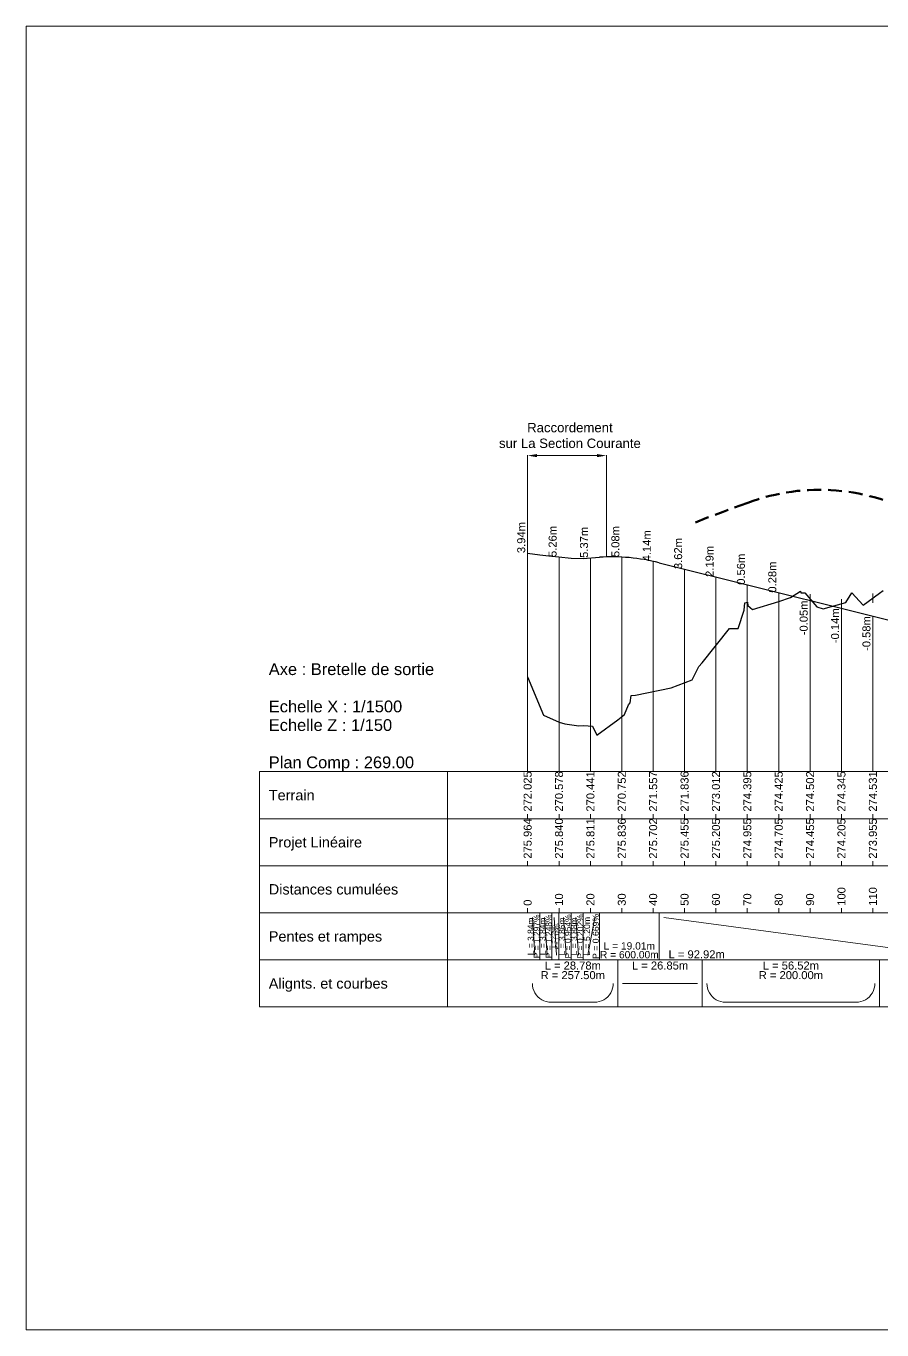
# Model space of a CAD drawing. Extents: x -67 to 3544, y -51 to 656.
# Drawn here: x 1528.6 to 1801.3, y -50.7 to 364.8 of the extents above; entities that cross this region are included whole.
import ezdxf
from ezdxf.enums import TextEntityAlignment as Align

# ---------------------------------------------------------------- set-up
doc = ezdxf.new("R2010")
doc.units = 0
doc.header["$PDSIZE"] = -0.00032
doc.linetypes.add('CACHE', pattern=[9.525, 6.35, -3.175])
doc.layers.get('0').update_dxf_attribs({"lineweight": 0})
for name, color, linetype, lineweight in [("Route - Bretelle d'entrée - PL - A14_Bretelle de sortie", 5, 'Continuous', 0), ('Route - Bretelle de sortie - PL - Cartouche', 7, 'Continuous', 0), ('Route - Bretelle de sortie - PL - Cotation', 7, 'Continuous', 0), ('Route - Bretelle de sortie - PL - Projet Linéaire', 7, 'Continuous', 0), ('Route - Bretelle de sortie - PL - Terrain', 3, 'Continuous', 0)]:
    doc.layers.add(name, color=color, linetype=linetype, lineweight=lineweight)
doc.styles.add('CoteHor', font='arial.ttf', dxfattribs={"height": 0.0022})
doc.styles.add('CoteHorA', font='arial.ttf', dxfattribs={"height": 0.0022})
doc.styles.add('CoteHorB', font='arial.ttf', dxfattribs={"height": 0.0022})
doc.styles.add('CoteHorC', font='arial.ttf', dxfattribs={"height": 0.0022})
doc.styles.add('CoteHorD', font='arial.ttf', dxfattribs={"height": 0.0022})
doc.styles.add('CoteTitre', font='arial.ttf', dxfattribs={"height": 0.0017})
doc.styles.add('CoteTitreA', font='arial.ttf', dxfattribs={"height": 0.0017})
doc.styles.add('CoteVert', font='arial.ttf', dxfattribs={"height": 0.0017})
doc.styles.add('CoteVertA', font='arial.ttf', dxfattribs={"height": 0.0017})
doc.styles.add('CoteVertB', font='arial.ttf', dxfattribs={"height": 0.0017})
doc.styles.add('ProfilCartouche', font='arial.ttf', dxfattribs={"height": 0.0025})
doc.styles.get("Standard").update_dxf_attribs({"font": 'arial.ttf', "height": 2.5})
doc.dimstyles.get("Standard").update_dxf_attribs({"dimtxt": 0.18, "dimasz": 0.18, "dimexe": 0.18, "dimexo": 0.0625, "dimgap": 0.09, "dimtad": 0, "dimtih": 1, "dimtoh": 1, "dimdec": 4, "dimzin": 0, "dimdsep": 46, "dimtxsty": 'Standard', "dimcen": 0.09, "dimadec": 0, "dimazin": 0, "dimtfac": 1, "dimtdec": 4, "dimtofl": 0, "dimtmove": 0, "dimatfit": 3, "dimfxl": 1, "dimtolj": 1, "dimtzin": 0, "dimarcsym": 0})

# ---------------------------------------------------------------- blocks, each defined once
blk = doc.blocks.new('*D7')
at = {"transparency": 16777216}
for p, q in [((1688.45, 196.91), (1688.45, 228.1)), ((1691.45, 227.92), (1710.53, 227.92)), ((1713.53, 195.68), (1713.53, 228.1))]:
    blk.add_line(p, q, dxfattribs=at)
for points in [[(1691.45, 228.42), (1691.45, 227.42), (1688.45, 227.92)], [(1710.53, 228.42), (1710.53, 227.42), (1713.53, 227.92)]]:
    blk.add_solid(points, dxfattribs=at)
at = {"layer": 'Defpoints', "color": 0, "transparency": 16777216}
for p in [(1713.53, 227.92), (1688.45, 196.85), (1713.53, 195.62)]:
    blk.add_point(p, dxfattribs=at)
at = {"transparency": 16777216, "insert": (1701.92, 234.33), "char_height": 3, "attachment_point": 5}
blk.add_mtext('\\A1;Raccordement \\Psur La Section Courante', dxfattribs=at)

msp = doc.modelspace()

# ---------------------------------------------------------------- linework, layer by layer
msp.add_lwpolyline([(1528.63489, 364.80074), (2128.64089, 364.80074), (2128.64089, -50.70342), (1528.63489, -50.70342)], close=True)
at = {"layer": "Route - Bretelle d'entrée - PL - A14_Bretelle de sortie", "color": 5, "linetype": 'CACHE', "lineweight": 53, "ltscale": 0.7, "flags": 128}
for points in [[(1813.61561, 208.07302), (1812.04359, 208.99132), (1810.47213, 209.85968), (1808.9012, 210.67817), (1807.33077, 211.44686), (1805.7608, 212.16582), (1804.19127, 212.83509), (1802.62214, 213.45473), (1801.05339, 214.02479), (1799.32423, 214.54531), (1797.52998, 215.01634), (1795.73782, 215.43792), (1793.94759, 215.81007), (1792.1593, 216.13282), (1790.37297, 216.4062), (1788.5886, 216.63024), (1786.8062, 216.80494), (1785.02578, 216.93034), (1783.24736, 217.00642), (1781.47094, 217.0332), (1779.69652, 217.01068), (1777.92412, 216.93887), (1776.15374, 216.81775), (1774.38539, 216.64731), (1772.61908, 216.42754), (1770.8548, 216.15843), (1769.09258, 215.83996), (1767.3324, 215.47209), (1765.57428, 215.05479), (1763.81822, 214.58804), (1762.06423, 214.0718), (1760.3123, 213.50603), (1758.58586, 212.89925)], [(1758.58586, 212.89929), (1756.13128, 211.99817), (1750.77559, 210.02617), (1745.44265, 208.05425), (1740.36949, 206.02314)]]:
    msp.add_lwpolyline(points, dxfattribs=at)
at = {"layer": 'Route - Bretelle de sortie - PL - Cotation', "color": 7, "linetype": 'Continuous'}
for p, q in [((1688.44873, 127.20613), (1688.44873, 196.84936)), ((1698.44873, 127.20613), (1698.44873, 195.6107)), ((1708.44873, 127.20613), (1708.44873, 195.32106)), ((1718.44873, 127.20613), (1718.44873, 195.57004)), ((1728.44873, 127.20613), (1728.44873, 194.22237)), ((1738.44873, 127.20613), (1738.44873, 191.75281)), ((1748.44873, 127.20613), (1748.44873, 189.25281)), ((1758.44873, 127.20613), (1758.44873, 186.75281)), ((1768.44873, 127.20613), (1768.44873, 184.25281)), ((1778.44873, 127.20613), (1778.44873, 183.72828)), ((1798.44873, 181.01718), (1798.44873, 184.01718)), ((1788.44873, 127.20613), (1788.44873, 182.1543)), ((1798.44873, 127.20613), (1798.44873, 176.75281)), ((1602.96748, 52.20613), (1602.96748, 127.20613)), ((2054.3083, 127.20613), (1602.96748, 127.20613)), ((1662.96748, 127.20613), (1662.96748, 52.20613)), ((2054.3083, 112.20613), (1602.96748, 112.20613)), ((2054.3083, 97.20613), (1602.96748, 97.20613)), ((1688.44873, 83.70613), (1688.44873, 82.20613)), ((1698.44873, 83.70613), (1698.44873, 82.20613)), ((1708.44873, 83.70613), (1708.44873, 82.20613)), ((1718.44873, 83.70613), (1718.44873, 82.20613)), ((1728.44873, 83.70613), (1728.44873, 82.20613)), ((1738.44873, 83.70613), (1738.44873, 82.20613)), ((1748.44873, 83.70613), (1748.44873, 82.20613)), ((1758.44873, 83.70613), (1758.44873, 82.20613)), ((1768.44873, 83.70613), (1768.44873, 82.20613)), ((1778.44873, 83.70613), (1778.44873, 82.20613)), ((1788.44873, 83.70613), (1788.44873, 82.20613)), ((1798.44873, 83.70613), (1798.44873, 82.20613)), ((2054.3083, 82.20613), (1602.96748, 82.20613)), ((1690.78892, 68.70613), (1689.94873, 80.70613)), ((1692.28892, 82.20613), (1692.28892, 67.20613)), ((1694.62538, 68.70613), (1693.78892, 80.70613)), ((1696.12538, 82.20613), (1696.12538, 67.20613)), ((1697.62538, 68.70613), (1696.91247, 80.70613)), ((1698.41247, 82.20613), (1698.41247, 67.20613)), ((1700.77235, 68.70613), (1699.91247, 80.70613)), ((1702.27235, 82.20613), (1702.27235, 67.20613)), ((1704.65341, 68.70613), (1703.77235, 80.70613)), ((1706.15341, 82.20613), (1706.15341, 67.20613)), ((1707.65341, 68.70613), (1709.8507, 80.70613)), ((1711.3507, 82.20613), (1711.3507, 67.20613)), ((1730.35902, 82.20613), (1730.35902, 67.20613)), ((1821.74977, 68.70613), (1731.85902, 80.70613)), ((2054.3083, 67.20613), (1602.96748, 67.20613)), ((1717.22403, 67.20613), (1717.22403, 52.20613)), ((1744.06967, 67.20613), (1744.06967, 52.20613)), ((1800.59016, 67.20613), (1800.59016, 52.20613)), ((1689.94873, 59.70613), (1690.00006, 58.92297)), ((1690.00006, 58.92297), (1690.15318, 58.15321)), ((1715.6727, 58.92297), (1715.51959, 58.15321)), ((1715.72403, 59.70613), (1715.6727, 58.92297)), ((1742.56967, 59.70613), (1718.72403, 59.70613)), ((1745.56967, 59.70613), (1745.62101, 58.92297)), ((1745.62101, 58.92297), (1745.77412, 58.15321)), ((1799.03883, 58.92297), (1798.88571, 58.15321)), ((1799.09016, 59.70613), (1799.03883, 58.92297)), ((1690.15318, 58.15321), (1690.40545, 57.41003)), ((1690.40545, 57.41003), (1690.75258, 56.70613)), ((1690.75258, 56.70613), (1691.18861, 56.05356)), ((1691.18861, 56.05356), (1691.70609, 55.46349)), ((1691.70609, 55.46349), (1692.29616, 54.94601)), ((1692.29616, 54.94601), (1692.94873, 54.50998)), ((1692.94873, 54.50998), (1693.65263, 54.16285)), ((1693.65263, 54.16285), (1694.39582, 53.91057)), ((1712.02013, 54.16285), (1711.27695, 53.91057)), ((1712.72403, 54.50998), (1712.02013, 54.16285)), ((1713.3766, 54.94601), (1712.72403, 54.50998)), ((1713.96667, 55.46349), (1713.3766, 54.94601)), ((1714.48415, 56.05356), (1713.96667, 55.46349)), ((1714.92018, 56.70613), (1714.48415, 56.05356)), ((1715.26731, 57.41003), (1714.92018, 56.70613)), ((1715.51959, 58.15321), (1715.26731, 57.41003)), ((1745.77412, 58.15321), (1746.0264, 57.41003)), ((1746.0264, 57.41003), (1746.37352, 56.70613)), ((1746.37352, 56.70613), (1746.80955, 56.05356)), ((1746.80955, 56.05356), (1747.32703, 55.46349)), ((1747.32703, 55.46349), (1747.9171, 54.94601)), ((1747.9171, 54.94601), (1748.56967, 54.50998)), ((1748.56967, 54.50998), (1749.27357, 54.16285)), ((1749.27357, 54.16285), (1750.01676, 53.91057)), ((1795.38626, 54.16285), (1794.64307, 53.91057)), ((1796.09016, 54.50998), (1795.38626, 54.16285)), ((1796.74272, 54.94601), (1796.09016, 54.50998)), ((1797.3328, 55.46349), (1796.74272, 54.94601)), ((1797.85028, 56.05356), (1797.3328, 55.46349)), ((1798.28631, 56.70613), (1797.85028, 56.05356)), ((1798.63343, 57.41003), (1798.28631, 56.70613)), ((1798.88571, 58.15321), (1798.63343, 57.41003)), ((2054.3083, 52.20613), (1602.96748, 52.20613)), ((1694.39582, 53.91057), (1695.16557, 53.75746)), ((1695.16557, 53.75746), (1695.94873, 53.70613)), ((1695.94873, 53.70613), (1709.72403, 53.70613)), ((1710.50719, 53.75746), (1709.72403, 53.70613)), ((1711.27695, 53.91057), (1710.50719, 53.75746)), ((1750.01676, 53.91057), (1750.78652, 53.75746)), ((1750.78652, 53.75746), (1751.56967, 53.70613)), ((1751.56967, 53.70613), (1793.09016, 53.70613)), ((1793.87331, 53.75746), (1793.09016, 53.70613)), ((1794.64307, 53.91057), (1793.87331, 53.75746))]:
    msp.add_line(p, q, dxfattribs=at)
at = {"layer": 'Route - Bretelle de sortie - PL - Cotation', "color": 114, "linetype": 'Continuous'}
for p, q in [((1688.44873, 113.70613), (1688.44873, 112.20613)), ((1698.44873, 113.70613), (1698.44873, 112.20613)), ((1708.44873, 113.70613), (1708.44873, 112.20613)), ((1718.44873, 113.70613), (1718.44873, 112.20613)), ((1728.44873, 113.70613), (1728.44873, 112.20613)), ((1738.44873, 113.70613), (1738.44873, 112.20613)), ((1748.44873, 113.70613), (1748.44873, 112.20613)), ((1758.44873, 113.70613), (1758.44873, 112.20613)), ((1768.44873, 113.70613), (1768.44873, 112.20613)), ((1778.44873, 113.70613), (1778.44873, 112.20613)), ((1788.44873, 113.70613), (1788.44873, 112.20613)), ((1798.44873, 113.70613), (1798.44873, 112.20613))]:
    msp.add_line(p, q, dxfattribs=at)
at = {"layer": 'Route - Bretelle de sortie - PL - Cotation', "linetype": 'Continuous'}
for p, q in [((1688.44873, 98.70613), (1688.44873, 97.20613)), ((1698.44873, 98.70613), (1698.44873, 97.20613)), ((1708.44873, 98.70613), (1708.44873, 97.20613)), ((1718.44873, 98.70613), (1718.44873, 97.20613)), ((1728.44873, 98.70613), (1728.44873, 97.20613)), ((1738.44873, 98.70613), (1738.44873, 97.20613)), ((1748.44873, 98.70613), (1748.44873, 97.20613)), ((1758.44873, 98.70613), (1758.44873, 97.20613)), ((1768.44873, 98.70613), (1768.44873, 97.20613)), ((1778.44873, 98.70613), (1778.44873, 97.20613)), ((1788.44873, 98.70613), (1788.44873, 97.20613)), ((1798.44873, 98.70613), (1798.44873, 97.20613))]:
    msp.add_line(p, q, dxfattribs=at)
at = {"layer": 'Route - Bretelle de sortie - PL - Projet Linéaire', "color": 1, "linetype": 'Continuous', "lineweight": 30}
msp.add_lwpolyline([(1688.44873, 196.84936), (1692.28892, 196.35129), (1696.12538, 195.87241), (1698.41247, 195.61416), (1702.27235, 195.24594), (1706.15341, 195.16753), (1711.3507, 195.51515)], dxfattribs=at)
at = {"layer": 'Route - Bretelle de sortie - PL - Projet Linéaire', "color": 1, "linetype": 'Continuous', "lineweight": 30, "flags": 128}
msp.add_lwpolyline([(1730.35902, 193.77524), (1823.24977, 170.55255)], dxfattribs=at)
at = {"layer": 'Route - Bretelle de sortie - PL - Projet Linéaire', "color": 1, "linetype": 'Continuous', "lineweight": 30}
msp.add_ellipse((1715.36371, -5804.35064), major_axis=(0, -6000), ratio=0.099999996, start_param=3.11659786, end_param=3.148281051, dxfattribs=at)
at = {"layer": 'Route - Bretelle de sortie - PL - Terrain', "color": 114, "linetype": 'Continuous', "lineweight": 30, "flags": 128}
msp.add_lwpolyline([(1688.44873, 157.45732), (1693.53154, 145.20874), (1698.44873, 142.98143), (1700.28633, 142.46795), (1704.76673, 141.77715), (1706.33421, 141.87773), (1709.06815, 141.65066), (1710.53475, 138.81988), (1717.22403, 143.71807), (1719.3201, 145.44394), (1720.60611, 148.47239), (1721.15854, 149.14715), (1721.43711, 151.52126), (1722.81297, 151.58935), (1734.22893, 153.95906), (1740.84783, 156.474), (1743.05259, 160.67828), (1744.06967, 161.91638), (1752.76251, 172.83504), (1755.56835, 172.79727), (1757.39772, 178.71571), (1757.70187, 181.05395), (1758.54678, 181.17335), (1758.60725, 180.14373), (1760.05584, 178.92041), (1768.44873, 181.4596), (1772.25454, 182.75364), (1775.38764, 184.76835), (1775.52235, 184.17818), (1776.81271, 184.17829), (1780.60742, 179.73619), (1782.61132, 179.07674), (1789.8466, 181.0607), (1791.73682, 184.19966), (1795.40589, 180.28036), (1800.59016, 184.07554), (1801.70399, 184.88386)], dxfattribs=at)

# ---------------------------------------------------------------- texts
at = {"layer": 'Route - Bretelle de sortie - PL - Cartouche', "style": 'ProfilCartouche'}
for s, p in [('Axe : Bretelle de sortie', (1605.96748, 159.86237)), ('Echelle X : 1/1500', (1605.96748, 147.98737)), ('Echelle Z : 1/150', (1605.96748, 142.04988)), ('Plan Comp : 269.00', (1605.96748, 130.17488))]:
    msp.add_text(s, height=3.75, dxfattribs=at).set_placement(p, align=Align.MIDDLE_LEFT)
at = {"layer": 'Route - Bretelle de sortie - PL - Cotation', "color": 7, "style": 'CoteVertB'}
for s, p in [('3.94m', (1688.44873, 196.84936)), ('5.26m', (1698.44873, 195.6107)), ('5.37m', (1708.44873, 195.32106)), ('5.08m', (1718.44873, 195.57004)), ('4.14m', (1728.44873, 194.22237)), ('3.62m', (1738.44873, 191.75281)), ('2.19m', (1748.44873, 189.25281)), ('0.56m', (1758.44873, 186.75281)), ('0.28m', (1768.44873, 184.25281))]:
    msp.add_text(s, height=2.55, rotation=90, dxfattribs=at).set_placement(p, align=Align.BOTTOM_LEFT)
for s, p in [('-0.05m', (1778.44873, 181.75281)), ('-0.14m', (1788.44873, 179.25281)), ('-0.58m', (1798.44873, 176.75281))]:
    msp.add_text(s, height=2.55, rotation=90, dxfattribs=at).set_placement(p, align=Align.BOTTOM_RIGHT)
at = {"layer": 'Route - Bretelle de sortie - PL - Cotation', "color": 114, "style": 'CoteVert'}
for s, p in [('272.025', (1688.44873, 114.45613)), ('270.578', (1698.44873, 114.45613)), ('270.441', (1708.44873, 114.45613)), ('270.752', (1718.44873, 114.45613)), ('271.557', (1728.44873, 114.45613)), ('271.836', (1738.44873, 114.45613)), ('273.012', (1748.44873, 114.45613)), ('274.395', (1758.44873, 114.45613)), ('274.425', (1768.44873, 114.45613)), ('274.502', (1778.44873, 114.45613)), ('274.345', (1788.44873, 114.45613)), ('274.531', (1798.44873, 114.45613))]:
    msp.add_text(s, height=2.55, rotation=90, dxfattribs=at).set_placement(p, align=Align.MIDDLE_LEFT)
at = {"layer": 'Route - Bretelle de sortie - PL - Cotation', "color": 114, "style": 'CoteHor'}
msp.add_text('Terrain', height=3.3, dxfattribs=at).set_placement((1605.96748, 119.70613), align=Align.MIDDLE_LEFT)
at = {"layer": 'Route - Bretelle de sortie - PL - Cotation', "style": 'CoteVertA'}
for s, p in [('275.964', (1688.44873, 99.45613)), ('275.840', (1698.44873, 99.45613)), ('275.811', (1708.44873, 99.45613)), ('275.836', (1718.44873, 99.45613)), ('275.702', (1728.44873, 99.45613)), ('275.455', (1738.44873, 99.45613)), ('275.205', (1748.44873, 99.45613)), ('274.955', (1758.44873, 99.45613)), ('274.705', (1768.44873, 99.45613)), ('274.455', (1778.44873, 99.45613)), ('274.205', (1788.44873, 99.45613)), ('273.955', (1798.44873, 99.45613))]:
    msp.add_text(s, height=2.55, rotation=90, dxfattribs=at).set_placement(p, align=Align.MIDDLE_LEFT)
at = {"layer": 'Route - Bretelle de sortie - PL - Cotation', "style": 'CoteHorA'}
msp.add_text('Projet Linéaire', height=3.3, dxfattribs=at).set_placement((1605.96748, 104.70613), align=Align.MIDDLE_LEFT)
at = {"layer": 'Route - Bretelle de sortie - PL - Cotation', "color": 7}
for s, style, p in [('Distances cumulées', 'CoteHorB', (1605.96748, 89.70613)), ('Pentes et rampes', 'CoteHorC', (1605.96748, 74.70613)), ('Alignts. et courbes', 'CoteHorD', (1605.96748, 59.70613))]:
    msp.add_text(s, height=3.3, dxfattribs=dict(at, style=style)).set_placement(p, align=Align.MIDDLE_LEFT)
at = {"layer": 'Route - Bretelle de sortie - PL - Cotation', "color": 7, "style": 'CoteVertA'}
for s, p in [('10', (1698.44873, 84.45613)), ('20', (1708.44873, 84.45613)), ('30', (1718.44873, 84.45613)), ('40', (1728.44873, 84.45613)), ('50', (1738.44873, 84.45613)), ('60', (1748.44873, 84.45613)), ('70', (1758.44873, 84.45613)), ('80', (1768.44873, 84.45613)), ('90', (1778.44873, 84.45613)), ('100', (1788.44873, 84.45613)), ('110', (1798.44873, 84.45613)), ('0', (1688.44873, 84.45613))]:
    msp.add_text(s, height=2.55, rotation=90, dxfattribs=at).set_placement(p, align=Align.MIDDLE_LEFT)
at = {"layer": 'Route - Bretelle de sortie - PL - Cotation', "color": 7, "style": 'CoteTitre'}
for s, height, p in [('L = 3.84m', 1.920093, (1688.44873, 74.70613)), ('L = 3.84m', 1.918232, (1692.28892, 74.70613)), ('L = 3.86m', 1.929939, (1698.41247, 74.70613)), ('L = 3.88m', 1.940529, (1702.27235, 74.70613)), ('L = 5.20m', 1.986207, (1706.35203, 74.70613)), ('L = 2.29m', 1.143546, (1696.12538, 74.70613))]:
    msp.add_text(s, height=height, rotation=90, dxfattribs=at).set_placement(p, align=Align.TOP_CENTER)
for s, height, p in [('P = 1.297%', 1.920093, (1692.28892, 74.70613)), ('P = 1.248%', 1.918232, (1696.12538, 74.70613)), ('P = 0.954%', 1.929939, (1702.27235, 74.70613)), ('P = 0.202%', 1.940529, (1706.15341, 74.70613)), ('P = 0.669%', 1.986207, (1711.15208, 74.70613)), ('P = 1.129%', 1.143546, (1698.41247, 74.70613))]:
    msp.add_text(s, height=height, rotation=90, dxfattribs=at).set_placement(p, align=Align.CENTER)
for s, p in [('L = 19.01m', (1720.85486, 70.51156)), ('R = 600.00m', (1720.85486, 67.71613))]:
    msp.add_text(s, height=2.32953, dxfattribs=at).set_placement(p, align=Align.CENTER)
at = {"layer": 'Route - Bretelle de sortie - PL - Cotation', "color": 7, "style": 'CoteTitreA'}
for s, p in [('L = 28.78m', (1702.83638, 66.69613)), ('L = 26.85m', (1730.64685, 66.69613)), ('L = 56.52m', (1772.32992, 66.69613)), ('R = 257.50m', (1702.83638, 63.63613)), ('R = 200.00m', (1772.32992, 63.63613))]:
    msp.add_text(s, height=2.55, dxfattribs=at).set_placement(p, align=Align.TOP_CENTER)
at = {"layer": 'Route - Bretelle de sortie - PL - Cotation', "color": 7, "style": 'CoteTitre'}
msp.add_text('L = 92.92m', height=2.55, dxfattribs=at).set_placement((1733.35902, 67.71613))

# ---------------------------------------------------------------- dimensions: what is measured, and where the dimension line sits
dim = msp.add_linear_dim(base=(1713.53039, 227.92219), p1=(1688.44873, 196.84936), p2=(1713.53039, 195.62135), text='Raccordement \\Psur La Section Courante', dimstyle='Standard', override={"dimtxt": 3, "dimasz": 3, "dimclrd": 256, "dimclre": 256, "dimclrt": 256, "dimtmove": 2, "dimlwd": 65535, "dimlwe": 65535})
dim.commit()
dim.dimension.update_dxf_attribs({"geometry": '*D7', "text_midpoint": (1701.92277, 234.32505), "dimtype": 160})

doc.saveas('drawing.dxf')
